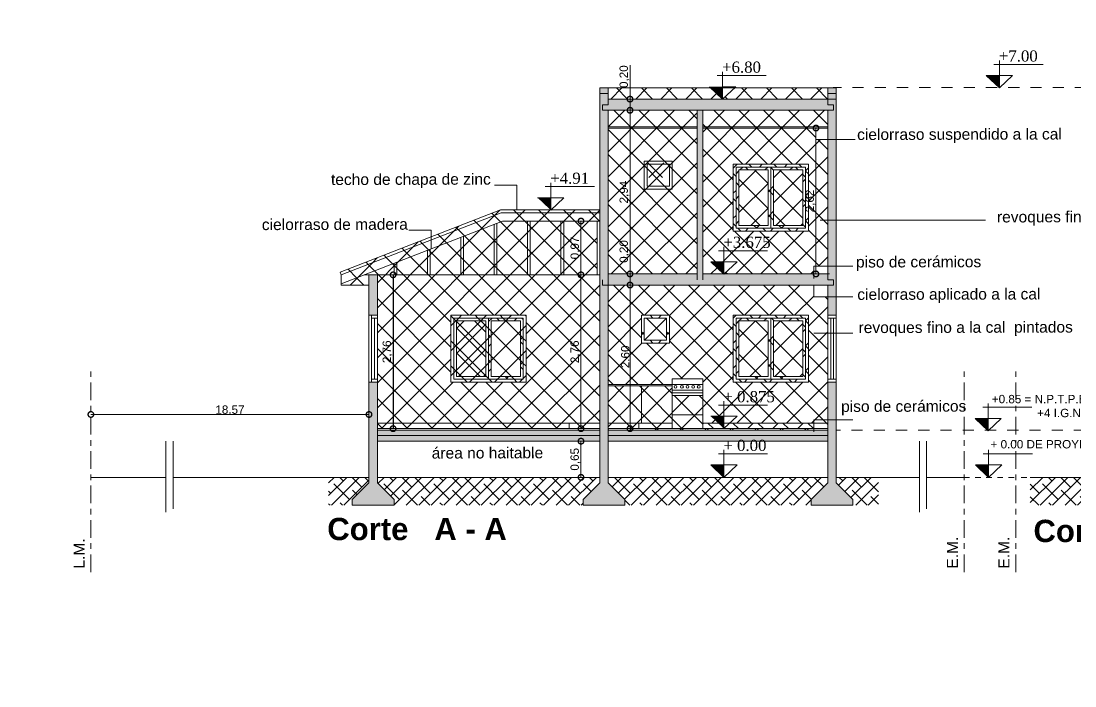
# Model space of a CAD drawing. Header units: millimetres. Extents: x 1162.4 to 1260.5, y 447.7 to 509.9.
# Drawn here: x 1181.62 to 1200.56, y 469.4 to 481.34 of the extents above; entities that cross this region are included whole.
import ezdxf

# ---------------------------------------------------------------- set-up
doc = ezdxf.new("R2010")
doc.units = ezdxf.units.MM
doc.linetypes.add('CENTER', pattern=[50.8, 31.75, -6.35, 6.35, -6.35])
doc.linetypes.add('DOT', pattern=[4, 2, -2])
doc.layers.add('0-MAMPOSTERIA- 9', color=7, linetype='Continuous', lineweight=5)
doc.layers.add('DT', color=2, linetype='Continuous', lineweight=25)
doc.layers.add('03', color=7, linetype='Continuous')
doc.layers.add('cortes', color=7, linetype='Continuous')
doc.styles.add('ARIAL', font='arial.ttf', dxfattribs={"height": 0.11})
doc.styles.add('Estilo1', font='times.ttf')
doc.styles.get("Standard").update_dxf_attribs({"font": 'arial.ttf'})
doc.styles.add('style2', font='')
doc.styles.get('style2').set_extended_font_data('Arial', bold=True)
doc.dimstyles.new('cota 1', dxfattribs={"dimtxt": 0.15, "dimasz": 0.2, "dimexe": 0.08, "dimexo": 0.3, "dimgap": 0.009, "dimtad": 1, "dimzin": 1, "dimtxsty": 'Standard', "dimblk": 'DOTSMALL', "dimcen": 0.15, "dimse1": 1, "dimse2": 1, "dimclrd": 256, "dimadec": 0, "dimazin": 0, "dimtfac": 1, "dimtmove": 0, "dimatfit": 3, "dimfxl": 1.25, "dimlwd": -1, "dimlwe": -1, "dimarcsym": 0})
pattern_1 = [(45, (6.05711, 3.86117), (-0.112253202, 0.112253202), []), (135, (6.05711, 3.86117), (-0.336759605, 0.112253202), [0.396875, -0.238125])]

# ---------------------------------------------------------------- blocks, each defined once
blk = doc.blocks.new('_DOTSMALL')
at = {"color": 0, "linetype": 'ByBlock', "const_width": 0.5}
blk.add_lwpolyline([(-0.0625, 0, 1), (0.0625, 0, 1)], format="xyb", close=True, dxfattribs=at)
blk = doc.blocks.new('*D295')
at = {"layer": 'cortes'}
blk.add_line((1183.408, 453.768), (1177.914, 488.172), dxfattribs=at)
at = {"layer": 'Defpoints', "color": 0}
for p in [(1177.914, 488.172), (1176.961, 488.02), (1182.455, 453.616)]:
    blk.add_point(p, dxfattribs=at)
at = {"layer": 'cortes', "xscale": 0.2, "yscale": 0.2, "zscale": 0.2}
for p, rotation in [((1177.914, 488.172), 99.07223898572794), ((1183.408, 453.768), 279.0722389857279)]:
    blk.add_blockref('_DOTSMALL', p, dxfattribs=dict(at, rotation=rotation))
at = {"layer": 'cortes', "color": 0, "lineweight": 0, "insert": (1180.745, 470.984), "char_height": 0.15, "attachment_point": 5, "rotation": 279.0722}
blk.add_mtext('34.65', dxfattribs=at)
blk = doc.blocks.new('*D303')
at = {"layer": 'cortes'}
blk.add_line((1188.307, 476.78), (1188.307, 474.017), dxfattribs=at)
at = {"layer": 'Defpoints', "color": 0}
for p in [(1188.024, 476.78), (1188.024, 474.017), (1188.307, 474.017)]:
    blk.add_point(p, dxfattribs=at)
at = {"layer": 'cortes', "xscale": 0.2, "yscale": 0.2, "zscale": 0.2}
for p, rotation in [((1188.307, 476.78), 90), ((1188.307, 474.017), 270)]:
    blk.add_blockref('_DOTSMALL', p, dxfattribs=dict(at, rotation=rotation))
at = {"layer": 'cortes', "color": 0, "lineweight": 0, "insert": (1188.207, 475.398), "char_height": 0.15, "attachment_point": 5, "rotation": 90}
blk.add_mtext('2,76', dxfattribs=at)
blk = doc.blocks.new('*D329')
at = {"layer": '0-MAMPOSTERIA- 9', "ltscale": 0.05}
blk.add_line((1191.685, 474.017), (1191.685, 476.78), dxfattribs=at)
at = {"layer": 'Defpoints', "color": 0, "linetype": 'Continuous', "ltscale": 0.05}
for p in [(1191.685, 476.78), (1192.024, 476.78), (1192.024, 474.017)]:
    blk.add_point(p, dxfattribs=at)
at = {"layer": '0-MAMPOSTERIA- 9', "linetype": 'Continuous', "ltscale": 0.05, "xscale": 0.2, "yscale": 0.2, "zscale": 0.2}
for p, rotation in [((1191.685, 476.78), 90), ((1191.685, 474.017), 270)]:
    blk.add_blockref('_DOTSMALL', p, dxfattribs=dict(at, rotation=rotation))
at = {"layer": '0-MAMPOSTERIA- 9', "color": 0, "linetype": 'Continuous', "lineweight": 0, "ltscale": 0.05, "insert": (1191.585, 475.398), "char_height": 0.15, "attachment_point": 5, "rotation": 90}
blk.add_mtext('2,76', dxfattribs=at)
blk = doc.blocks.new('*D330')
at = {"layer": '0-MAMPOSTERIA- 9', "ltscale": 0.05}
blk.add_line((1191.685, 476.78), (1191.685, 477.746), dxfattribs=at)
at = {"layer": 'Defpoints', "color": 0, "linetype": 'Continuous', "ltscale": 0.05}
for p in [(1191.685, 477.746), (1192.024, 477.746), (1191.68, 476.78)]:
    blk.add_point(p, dxfattribs=at)
at = {"layer": '0-MAMPOSTERIA- 9', "linetype": 'Continuous', "ltscale": 0.05, "xscale": 0.2, "yscale": 0.2, "zscale": 0.2}
for p, rotation in [((1191.685, 477.746), 90), ((1191.685, 476.78), 270)]:
    blk.add_blockref('_DOTSMALL', p, dxfattribs=dict(at, rotation=rotation))
at = {"layer": '0-MAMPOSTERIA- 9', "color": 0, "linetype": 'Continuous', "lineweight": 0, "ltscale": 0.05, "insert": (1191.586, 477.263), "char_height": 0.15, "attachment_point": 5, "rotation": 90}
blk.add_mtext('0,97', dxfattribs=at)
blk = doc.blocks.new('*D331')
at = {"layer": '0-MAMPOSTERIA- 9', "ltscale": 0.05}
blk.add_line((1192.567, 474.017), (1192.567, 476.597), dxfattribs=at)
at = {"layer": 'Defpoints', "color": 0, "linetype": 'Continuous', "ltscale": 0.05}
for p in [(1192.567, 476.597), (1192.667, 476.597), (1192.667, 474.017)]:
    blk.add_point(p, dxfattribs=at)
at = {"layer": '0-MAMPOSTERIA- 9', "linetype": 'Continuous', "ltscale": 0.05, "xscale": 0.2, "yscale": 0.2, "zscale": 0.2}
for p, rotation in [((1192.567, 476.597), 90), ((1192.567, 474.017), 270)]:
    blk.add_blockref('_DOTSMALL', p, dxfattribs=dict(at, rotation=rotation))
at = {"layer": '0-MAMPOSTERIA- 9', "color": 0, "linetype": 'Continuous', "lineweight": 0, "ltscale": 0.05, "insert": (1192.481, 475.307), "char_height": 0.15, "attachment_point": 5, "rotation": 90}
blk.add_mtext('2.60', dxfattribs=at)
blk = doc.blocks.new('*D332')
at = {"layer": '0-MAMPOSTERIA- 9', "ltscale": 0.05}
for p, q in [((1192.566, 476.797), (1192.566, 477.404)), ((1192.566, 476.597), (1192.566, 476.797))]:
    blk.add_line(p, q, dxfattribs=at)
at = {"layer": 'Defpoints', "color": 0, "linetype": 'Continuous', "ltscale": 0.05}
for p in [(1192.175, 476.797), (1192.566, 476.797), (1192.175, 476.597)]:
    blk.add_point(p, dxfattribs=at)
at = {"layer": '0-MAMPOSTERIA- 9', "linetype": 'Continuous', "ltscale": 0.05, "xscale": 0.2, "yscale": 0.2, "zscale": 0.2}
for p, rotation in [((1192.566, 476.797), 90), ((1192.566, 476.597), 270)]:
    blk.add_blockref('_DOTSMALL', p, dxfattribs=dict(at, rotation=rotation))
at = {"layer": '0-MAMPOSTERIA- 9', "color": 0, "linetype": 'Continuous', "lineweight": 0, "ltscale": 0.05, "insert": (1192.467, 477.2), "char_height": 0.15, "attachment_point": 5, "rotation": 90}
blk.add_mtext('0,20', dxfattribs=at)
blk = doc.blocks.new('*D333')
at = {"layer": '0-MAMPOSTERIA- 9', "ltscale": 0.05}
for p, q in [((1192.566, 479.937), (1192.566, 480.544)), ((1192.566, 479.737), (1192.566, 479.937))]:
    blk.add_line(p, q, dxfattribs=at)
at = {"layer": 'Defpoints', "color": 0, "linetype": 'Continuous', "ltscale": 0.05}
for p in [(1192.174, 479.937), (1192.566, 479.937), (1192.174, 479.737)]:
    blk.add_point(p, dxfattribs=at)
at = {"layer": '0-MAMPOSTERIA- 9', "linetype": 'Continuous', "ltscale": 0.05, "xscale": 0.2, "yscale": 0.2, "zscale": 0.2}
for p, rotation in [((1192.566, 479.937), 90), ((1192.566, 479.737), 270)]:
    blk.add_blockref('_DOTSMALL', p, dxfattribs=dict(at, rotation=rotation))
at = {"layer": '0-MAMPOSTERIA- 9', "color": 0, "linetype": 'Continuous', "lineweight": 0, "ltscale": 0.05, "insert": (1192.467, 480.341), "char_height": 0.15, "attachment_point": 5, "rotation": 90}
blk.add_mtext('0,20', dxfattribs=at)
blk = doc.blocks.new('*D334')
at = {"layer": '0-MAMPOSTERIA- 9', "ltscale": 0.05}
blk.add_line((1192.566, 476.797), (1192.566, 479.737), dxfattribs=at)
at = {"layer": 'Defpoints', "color": 0, "linetype": 'Continuous', "ltscale": 0.05}
for p in [(1192.174, 479.737), (1192.566, 479.737), (1192.174, 476.797)]:
    blk.add_point(p, dxfattribs=at)
at = {"layer": '0-MAMPOSTERIA- 9', "linetype": 'Continuous', "ltscale": 0.05, "xscale": 0.2, "yscale": 0.2, "zscale": 0.2}
for p, rotation in [((1192.566, 479.737), 90), ((1192.566, 476.797), 270)]:
    blk.add_blockref('_DOTSMALL', p, dxfattribs=dict(at, rotation=rotation))
at = {"layer": '0-MAMPOSTERIA- 9', "color": 0, "linetype": 'Continuous', "lineweight": 0, "ltscale": 0.05, "insert": (1192.467, 478.267), "char_height": 0.15, "attachment_point": 5, "rotation": 90}
blk.add_mtext('2,94', dxfattribs=at)
blk = doc.blocks.new('*D335')
at = {"layer": '0-MAMPOSTERIA- 9', "ltscale": 0.05}
blk.add_line((1195.909, 476.797), (1195.909, 479.417), dxfattribs=at)
at = {"layer": 'Defpoints', "color": 0, "linetype": 'Continuous', "ltscale": 0.05}
for p in [(1195.909, 479.417), (1196.124, 479.417), (1196.124, 476.797)]:
    blk.add_point(p, dxfattribs=at)
at = {"layer": '0-MAMPOSTERIA- 9', "linetype": 'Continuous', "ltscale": 0.05, "xscale": 0.2, "yscale": 0.2, "zscale": 0.2}
for p, rotation in [((1195.909, 479.417), 90), ((1195.909, 476.797), 270)]:
    blk.add_blockref('_DOTSMALL', p, dxfattribs=dict(at, rotation=rotation))
at = {"layer": '0-MAMPOSTERIA- 9', "color": 0, "linetype": 'Continuous', "lineweight": 0, "ltscale": 0.05, "insert": (1195.81, 478.107), "char_height": 0.15, "attachment_point": 5, "rotation": 90}
blk.add_mtext('2,62', dxfattribs=at)
blk = doc.blocks.new('*D340')
at = {"layer": '0-MAMPOSTERIA- 9', "ltscale": 0.05}
blk.add_line((1191.685, 473.792), (1191.685, 473.142), dxfattribs=at)
at = {"layer": 'Defpoints', "color": 0, "linetype": 'Continuous', "ltscale": 0.05}
for p in [(1192.024, 473.792), (1191.685, 473.142), (1192.024, 473.142)]:
    blk.add_point(p, dxfattribs=at)
at = {"layer": '0-MAMPOSTERIA- 9', "linetype": 'Continuous', "ltscale": 0.05, "xscale": 0.2, "yscale": 0.2, "zscale": 0.2}
for p, rotation in [((1191.685, 473.792), 90), ((1191.685, 473.142), 270)]:
    blk.add_blockref('_DOTSMALL', p, dxfattribs=dict(at, rotation=rotation))
at = {"layer": '0-MAMPOSTERIA- 9', "color": 0, "linetype": 'Continuous', "lineweight": 0, "ltscale": 0.05, "insert": (1191.585, 473.467), "char_height": 0.15, "attachment_point": 5, "rotation": 90}
blk.add_mtext('0,65', dxfattribs=at)
blk = doc.blocks.new('*D358')
at = {"layer": '0-MAMPOSTERIA- 9', "ltscale": 0.05}
blk.add_line((1182.874, 474.272), (1187.874, 474.272), dxfattribs=at)
at = {"layer": 'Defpoints', "color": 0, "linetype": 'DOT', "ltscale": 0.05}
for p in [(1187.874, 474.272), (1182.874, 473.142), (1187.874, 473.142)]:
    blk.add_point(p, dxfattribs=at)
at = {"layer": '0-MAMPOSTERIA- 9', "linetype": 'DOT', "ltscale": 0.05, "xscale": 0.2, "yscale": 0.2, "zscale": 0.2, "rotation": 180}
blk.add_blockref('_DOTSMALL', (1182.874, 474.272), dxfattribs=at)
at = {"layer": '0-MAMPOSTERIA- 9', "linetype": 'DOT', "ltscale": 0.05, "xscale": 0.2, "yscale": 0.2, "zscale": 0.2}
blk.add_blockref('_DOTSMALL', (1187.874, 474.272), dxfattribs=at)
at = {"layer": '0-MAMPOSTERIA- 9', "color": 0, "linetype": 'DOT', "lineweight": 0, "ltscale": 0.05, "insert": (1185.374, 474.358), "char_height": 0.15, "attachment_point": 5}
blk.add_mtext('18.57', dxfattribs=at)

msp = doc.modelspace()

# ---------------------------------------------------------------- hatches: boundary and pattern name
at = {"layer": '0-MAMPOSTERIA- 9', "linetype": 'Continuous', "lineweight": 0, "ltscale": 0.05}
h = msp.add_hatch(dxfattribs=at)
h.set_pattern_fill('ANSI37', color=256, scale=0.1, style=0)
h.set_pattern_definition([(45, (1219.9866, 497.82403), (-0.2245064, 0.2245064), []), (135, (1219.9866, 497.82403), (-0.2245064, -0.2245064), [])])
h.paths.add_polyline_path([(1219.46471, 500.28348), (1219.46471, 498.59342, -0.89000524), (1219.46471, 498.581), (1219.46471, 496.08348), (1220.23698, 496.08348), (1220.23698, 496.3171), (1220.23971, 500.28348)])
h.paths.add_polyline_path([(1188.02354, 476.77986), (1188.02354, 474.11705), (1192.02354, 474.11705), (1192.02354, 476.77986), (1191.97354, 476.77986)])
h.paths.add_polyline_path([(1189.34735, 476.05475), (1190.69735, 476.05475), (1190.69735, 474.85475), (1189.34735, 474.85475)], flags=16)
h.paths.add_polyline_path([(1189.39735, 476.00475), (1190.64735, 476.00475), (1190.64735, 474.90475), (1189.39735, 474.90475)], flags=0)
h.paths.add_polyline_path([(1189.44735, 475.95475), (1189.97235, 475.95475), (1189.97235, 474.95475), (1189.44735, 474.95475)], flags=0)
h.paths.add_polyline_path([(1190.07235, 475.95475), (1190.59735, 475.95475), (1190.59735, 474.95475), (1190.07235, 474.95475)], flags=0)
h.paths.add_polyline_path([(1193.77354, 479.41705), (1192.17354, 479.41705), (1192.17354, 476.79705), (1193.77354, 476.79705)])
h.paths.add_polyline_path([(1193.87354, 476.79705), (1194.24711, 476.79705), (1194.01828, 477.01293), (1194.25426, 477.01293), (1194.49024, 477.01293), (1194.26142, 476.79705), (1195.86994, 476.79705), (1195.86994, 476.93544), (1196.12354, 476.93544), (1196.12354, 479.21351), (1195.90868, 479.21351), (1195.90868, 479.41705), (1193.87354, 479.41705)])
h.paths.add_polyline_path([(1194.42354, 478.76705), (1195.77354, 478.76705), (1195.77354, 477.56705), (1194.42354, 477.56705)], flags=16)
h.paths.add_polyline_path([(1194.47354, 478.71705), (1195.72354, 478.71705), (1195.72354, 477.61705), (1194.47354, 477.61705)], flags=0)
h.paths.add_polyline_path([(1194.52354, 478.66705), (1195.04854, 478.66705), (1195.04854, 477.66705), (1194.52354, 477.66705)], flags=0)
h.paths.add_polyline_path([(1195.14854, 478.66705), (1195.67354, 478.66705), (1195.67354, 477.66705), (1195.14854, 477.66705)], flags=0)
h.paths.add_polyline_path([(1192.17354, 476.59705), (1192.17354, 474.81003), (1193.32354, 474.81003), (1193.32354, 474.91003), (1193.87354, 474.91003), (1193.87354, 474.81003), (1193.87354, 474.11705), (1194.25426, 474.11705), (1194.25426, 474.23968), (1194.49024, 474.23968), (1194.36026, 474.11705), (1195.86994, 474.11705), (1195.86994, 474.17644), (1196.12354, 474.17644), (1196.12354, 476.38791), (1195.86867, 476.38791), (1195.86867, 476.59705), (1193.87354, 476.59705)])
h.paths.add_polyline_path([(1193.27354, 475.55475), (1192.77354, 475.55475), (1192.77354, 476.05475), (1193.27354, 476.05475)], flags=16)
h.paths.add_polyline_path([(1193.22354, 475.60475), (1192.82354, 475.60475), (1192.82354, 476.00475), (1193.22354, 476.00475)], flags=0)
h.paths.add_polyline_path([(1194.42354, 476.05475), (1195.77354, 476.05475), (1195.77354, 474.85475), (1194.42354, 474.85475)], flags=16)
h.paths.add_polyline_path([(1194.47354, 476.00475), (1195.72354, 476.00475), (1195.72354, 474.90475), (1194.47354, 474.90475)], flags=0)
h.paths.add_polyline_path([(1194.52354, 475.95475), (1195.04854, 475.95475), (1195.04854, 474.95475), (1194.52354, 474.95475)], flags=0)
h.paths.add_polyline_path([(1195.14854, 475.95475), (1195.67354, 475.95475), (1195.67354, 474.95475), (1195.14854, 474.95475)], flags=0)
h.paths.add_polyline_path([(1193.87354, 474.26705), (1193.87354, 474.61003), (1193.32354, 474.61003), (1193.32354, 474.26705)], flags=17)
h.paths.add_polyline_path([(1192.17354, 474.11705), (1192.77354, 474.11705), (1192.77354, 474.78503), (1192.17354, 474.78503)], flags=17)
h.paths.add_polyline_path([(1192.77354, 474.11705), (1193.32354, 474.11705), (1193.32354, 474.78503), (1192.77354, 474.78503)], flags=16)
h.paths.add_polyline_path([(1192.72354, 474.01705), (1192.72354, 474.11705), (1192.17354, 474.11705), (1192.17354, 474.01705)])
h.paths.add_polyline_path([(1193.32354, 474.01705), (1193.32354, 474.11705), (1192.72354, 474.11705), (1192.72354, 474.01705)])
h.paths.add_polyline_path([(1193.87354, 474.01705), (1193.87354, 474.26705), (1193.32354, 474.26705), (1193.32354, 474.01705)])
h.paths.add_polyline_path([(1191.47407, 474.11705), (1191.47407, 474.01705), (1192.02354, 474.01705), (1192.02354, 474.11705)])
h.paths.add_polyline_path([(1188.02354, 474.11705), (1188.02354, 474.01705), (1191.47407, 474.01705), (1191.47407, 474.11705), (1191.42407, 474.11705)])
h.paths.add_polyline_path([(1190.02235, 476.00475), (1189.39735, 476.00475), (1189.39735, 474.90475), (1190.02235, 474.90475)], flags=0)
h.paths.add_polyline_path([(1187.87354, 476.59749), (1187.87354, 476.77986), (1187.78789, 476.77986), (1187.37354, 476.61894), (1187.37354, 476.59749)])
h.paths.add_polyline_path([(1187.37354, 476.77986), (1187.37354, 476.61894), (1190.27664, 477.74636), (1192.02354, 477.74636), (1192.02354, 477.89636), (1190.24854, 477.89636)])
h.paths.add_polyline_path([(1188.99328, 477.40888), (1188.99328, 477.46252), (1187.35544, 476.82646), (1187.37354, 476.77986)])
h.paths.add_polyline_path([(1188.37354, 477.00729), (1188.37354, 476.77986), (1188.92354, 476.77986), (1188.92354, 477.22088)], flags=17)
h.paths.add_polyline_path([(1188.32354, 476.98787), (1187.78789, 476.77986), (1188.32354, 476.77986)], flags=17)
h.paths.add_polyline_path([(1188.37354, 477.00729), (1188.32354, 476.98787), (1188.32354, 476.77986), (1188.37354, 476.77986)], flags=17)
h.paths.add_polyline_path([(1188.92354, 476.77986), (1188.97354, 476.77986), (1188.97354, 477.2403), (1188.92354, 477.22088)], flags=16)
h.paths.add_polyline_path([(1188.97354, 476.77986), (1189.52354, 476.77986), (1189.52354, 477.45389), (1188.97354, 477.2403)], flags=16)
h.paths.add_polyline_path([(1189.52354, 476.77986), (1189.57354, 476.77986), (1189.57354, 477.47331), (1189.52354, 477.45389)], flags=16)
h.paths.add_polyline_path([(1190.12354, 477.6869), (1189.57354, 477.47331), (1189.57354, 476.77986), (1190.12354, 476.77986)], flags=17)
h.paths.add_polyline_path([(1190.17354, 477.70632), (1190.12354, 477.6869), (1190.12354, 476.77986), (1190.17354, 476.77986)], flags=17)
h.paths.add_polyline_path([(1190.77354, 477.74636), (1190.72354, 477.74636), (1190.72354, 476.77986), (1190.77354, 476.77986)], flags=17)
h.paths.add_polyline_path([(1190.17354, 476.77986), (1190.72354, 476.77986), (1190.72354, 477.74636), (1190.27664, 477.74636), (1190.17354, 477.70632)], flags=16)
h.paths.add_polyline_path([(1191.32354, 477.74636), (1190.77354, 477.74636), (1190.77354, 476.77986), (1191.32354, 476.77986)], flags=17)
h.paths.add_polyline_path([(1191.37354, 477.74636), (1191.32354, 477.74636), (1191.32354, 476.77986), (1191.37354, 476.77986)], flags=17)
h.paths.add_polyline_path([(1191.37354, 476.77986), (1191.97354, 476.77986), (1191.97354, 477.74636), (1191.37354, 477.74636)], flags=16)
h.paths.add_polyline_path([(1191.14546, 477.94636), (1191.14112, 477.94227), (1191.14112, 477.94636), (1190.23917, 477.94636), (1188.99328, 477.46252), (1188.99328, 477.40888), (1190.24854, 477.89636), (1192.02354, 477.89636), (1192.02354, 477.94636)])
h.paths.add_polyline_path([(1193.77354, 479.43705), (1193.77354, 479.73705), (1192.17354, 479.73705), (1192.17354, 479.43705)])
h.paths.add_polyline_path([(1193.77354, 479.41705), (1193.77354, 479.43705), (1192.17354, 479.43705), (1192.17354, 479.41705)])
h.paths.add_polyline_path([(1193.87354, 479.43705), (1193.87354, 479.41705), (1196.12354, 479.41705), (1196.12354, 479.43705)])
h.paths.add_polyline_path([(1196.12354, 479.43705), (1196.12354, 479.73705), (1193.87354, 479.73705), (1193.87354, 479.43705)])
h.paths.add_polyline_path([(1192.17354, 480.13705), (1192.17354, 480.03705), (1192.17354, 479.93705), (1194.23108, 479.93705), (1194.01908, 480.13705)])
h.paths.add_polyline_path([(1196.12354, 479.93705), (1196.12354, 480.03705), (1196.12354, 480.13705), (1194.44308, 480.13705), (1194.23108, 479.93705)])
h.paths.add_polyline_path([(1195.86994, 473.99205), (1195.86994, 474.01705), (1192.17354, 474.01705), (1192.17354, 473.99205)])
h.paths.add_polyline_path([(1195.86994, 474.11705), (1195.86994, 474.01705), (1196.12354, 474.01705), (1196.12354, 474.11705)])
h.paths.add_polyline_path([(1195.86994, 474.17644), (1195.86994, 474.11705), (1196.12354, 474.11705), (1196.12354, 474.17644)])
h.paths.add_polyline_path([(1196.12354, 473.99205), (1196.12354, 474.01705), (1195.86994, 474.01705), (1195.86994, 473.99205)])
h.paths.add_polyline_path([(1192.33915, 476.9681), (1192.33915, 477.43222), (1192.59443, 477.43222), (1192.59443, 476.9681)], flags=24)
h.paths.add_polyline_path([(1192.33927, 478.03377), (1192.33927, 478.50034), (1192.59456, 478.50034), (1192.59456, 478.03377)], flags=24)
h.paths.add_polyline_path([(1195.68189, 477.87423), (1195.68189, 478.33988), (1195.93718, 478.33988), (1195.93718, 477.87423)], flags=24)
h.paths.add_polyline_path([(1194.1937, 477.20998), (1195.12651, 477.20998), (1195.12651, 477.51539), (1194.1937, 477.51539)], flags=24)
h.paths.add_polyline_path([(1192.36714, 475.07374), (1192.36714, 475.54042), (1192.59531, 475.54042), (1192.59531, 475.07374)], flags=24)
h.paths.add_polyline_path([(1194.1937, 474.43673), (1195.20033, 474.43673), (1195.20033, 474.74214), (1194.1937, 474.74214)], flags=24)
h.paths.add_polyline_path([(1191.45847, 477.03083), (1191.45847, 477.49546), (1191.71375, 477.49546), (1191.71375, 477.03083)], flags=8)
h = msp.add_hatch(color=256, dxfattribs=at)
h.paths.add_polyline_path([(1192.17354, 480.13705), (1192.02354, 480.13705), (1192.02354, 480.03705), (1192.17354, 480.03705)])
h.paths.add_polyline_path([(1196.12354, 480.03705), (1196.27354, 480.03705), (1196.27354, 480.13705), (1196.12354, 480.13705)])
for points in [[(1192.17354, 479.41705), (1192.17354, 479.73705), (1192.07354, 479.73705), (1192.07354, 479.83705), (1192.17354, 479.83705), (1192.17354, 480.03705), (1192.02354, 480.03705), (1192.02354, 473.04205), (1191.72354, 472.74205), (1191.72354, 472.64205), (1192.47354, 472.64205), (1192.47354, 472.74205), (1192.17354, 473.04205), (1192.17354, 476.59705), (1192.17354, 476.79705)], [(1196.22354, 479.73705), (1196.22354, 479.83705), (1196.12354, 479.83705), (1196.12354, 479.93705), (1192.17354, 479.93705), (1192.17354, 479.83705), (1192.07354, 479.83705), (1192.07354, 479.73705)], [(1196.27354, 480.03705), (1196.12354, 480.03705), (1196.12354, 479.83705), (1196.22354, 479.83705), (1196.22354, 479.73705), (1196.12354, 479.73705), (1196.12354, 479.21351), (1196.27354, 479.21351)], [(1193.87354, 476.59705), (1196.22354, 476.59705), (1196.22354, 476.69205), (1196.12354, 476.69205), (1196.12354, 476.79705), (1194.26142, 476.79705), (1194.25426, 476.7903), (1194.24711, 476.79705), (1193.87354, 476.79705), (1193.87354, 479.73705), (1193.77354, 479.73705), (1193.77354, 476.79705), (1192.17354, 476.79705), (1192.17354, 476.59705)], [(1193.87354, 479.73705), (1193.77354, 479.73705), (1193.77354, 476.69205), (1193.87354, 476.69205)], [(1196.27354, 479.21351), (1196.12354, 479.21351), (1196.12354, 476.69205), (1196.22354, 476.69205), (1196.22354, 476.59705), (1196.12354, 476.59705), (1196.12354, 476.38791), (1196.27354, 476.38791)], [(1188.02354, 476.77986), (1187.87354, 476.77986), (1187.87354, 476.05475), (1188.02354, 476.05475)], [(1196.12354, 476.05475), (1196.27354, 476.05475), (1196.27354, 476.38791), (1196.12354, 476.38791)], [(1188.02354, 474.85475), (1187.87354, 474.85475), (1187.87354, 473.04205), (1187.57354, 472.74205), (1187.57354, 472.64205), (1188.32354, 472.64205), (1188.32354, 472.74205), (1188.02354, 473.04205)], [(1196.27354, 474.85475), (1196.12354, 474.85475), (1196.12354, 473.04205), (1195.82354, 472.74205), (1195.82354, 472.64205), (1196.57354, 472.64205), (1196.57354, 472.74205), (1196.27354, 473.04205)], [(1192.02354, 473.99205), (1188.02354, 473.99205), (1188.02354, 473.89205), (1192.02354, 473.89205)], [(1192.02354, 473.89205), (1188.02354, 473.89205), (1188.02354, 473.79205), (1192.02354, 473.79205)], [(1196.12354, 473.99205), (1192.17354, 473.99205), (1192.17354, 473.89205), (1196.12354, 473.89205)]]:
    msp.add_hatch(color=256, dxfattribs=at).paths.add_polyline_path(points)
h = msp.add_hatch(dxfattribs=at)
h.set_pattern_fill('ANSI37', color=6, scale=0.1, style=0)
h.paths.add_polyline_path([(1193.17354, 478.8208), (1192.87354, 478.8208), (1192.87354, 478.52686), (1193.17354, 478.52686)])
h = msp.add_hatch(dxfattribs=at)
h.set_pattern_fill('ANSI37', color=256, scale=0.1, style=0)
h.paths.add_polyline_path([(1195.77354, 478.76705), (1194.42354, 478.76705), (1194.42354, 477.56705), (1195.77354, 477.56705)])
h.paths.add_polyline_path([(1195.72354, 478.71705), (1195.72354, 477.61705), (1194.47354, 477.61705), (1194.47354, 478.71705)], flags=16)
h.paths.add_polyline_path([(1195.67354, 478.66705), (1195.67354, 477.66705), (1195.14854, 477.66705), (1195.14854, 478.66705)], flags=0)
h.paths.add_polyline_path([(1195.04854, 478.66705), (1195.04854, 477.66705), (1194.52354, 477.66705), (1194.52354, 478.66705)], flags=0)
h.paths.add_polyline_path([(1195.68189, 477.87423), (1195.68189, 478.33988), (1195.93718, 478.33988), (1195.93718, 477.87423)], flags=9)
h = msp.add_hatch(dxfattribs=at)
h.set_pattern_fill('ANSI37', color=256, scale=0.1, style=0)
h.paths.add_polyline_path([(1190.59735, 475.95475), (1190.07235, 475.95475), (1190.07235, 474.95475), (1190.59735, 474.95475)])
h.paths.add_polyline_path([(1195.04854, 478.66705), (1194.52354, 478.66705), (1194.52354, 477.66705), (1195.04854, 477.66705)])
h.paths.add_polyline_path([(1195.67354, 478.66705), (1195.14854, 478.66705), (1195.14854, 477.66705), (1195.67354, 477.66705)])
h.paths.add_polyline_path([(1195.04854, 475.95475), (1194.52354, 475.95475), (1194.52354, 474.95475), (1195.04854, 474.95475)])
h.paths.add_polyline_path([(1195.67354, 475.95475), (1195.14854, 475.95475), (1195.14854, 474.95475), (1195.67354, 474.95475)])
h = msp.add_hatch(dxfattribs=at)
h.set_pattern_fill('ANSI37', color=256, scale=0.1, style=0)
h.paths.add_polyline_path([(1190.69735, 476.05475), (1189.34735, 476.05475), (1189.34735, 474.85475), (1190.69735, 474.85475)])
h.paths.add_polyline_path([(1190.64735, 476.00475), (1190.64735, 474.90475), (1189.39735, 474.90475), (1189.39735, 476.00475)], flags=16)
h.paths.add_polyline_path([(1190.59735, 475.95475), (1190.59735, 474.95475), (1190.07235, 474.95475), (1190.07235, 475.95475)], flags=0)
h.paths.add_polyline_path([(1189.97235, 475.95475), (1189.97235, 474.95475), (1189.44735, 474.95475), (1189.44735, 475.95475)], flags=0)
h = msp.add_hatch(dxfattribs=at)
h.set_pattern_fill('ANSI37', color=6, scale=0.1, style=0)
h.paths.add_polyline_path([(1190.02235, 476.00475), (1189.39735, 476.00475), (1189.39735, 474.90475), (1190.02235, 474.90475)])
h.paths.add_polyline_path([(1189.97235, 475.95475), (1189.97235, 474.95475), (1189.44735, 474.95475), (1189.44735, 475.95475)], flags=16)
h.paths.add_polyline_path([(1190.64735, 476.00475), (1190.02235, 476.00475), (1190.02235, 474.90475), (1190.64735, 474.90475)])
h.paths.add_polyline_path([(1190.59735, 475.95475), (1190.59735, 474.95475), (1190.07235, 474.95475), (1190.07235, 475.95475)], flags=16)
h = msp.add_hatch(dxfattribs=at)
h.set_pattern_fill('ANSI37', color=6, scale=0.1, style=0)
h.paths.add_polyline_path([(1193.27354, 476.05475), (1192.77354, 476.05475), (1192.77354, 475.55475), (1193.27354, 475.55475)])
h.paths.add_polyline_path([(1193.22354, 476.00475), (1193.22354, 475.60475), (1192.82354, 475.60475), (1192.82354, 476.00475)], flags=16)
h = msp.add_hatch(dxfattribs=at)
h.set_pattern_fill('ANSI37', color=256, scale=0.1, style=0)
h.paths.add_polyline_path([(1195.77354, 476.05475), (1194.42354, 476.05475), (1194.42354, 474.85475), (1195.77354, 474.85475)])
h.paths.add_polyline_path([(1195.72354, 476.00475), (1195.72354, 474.90475), (1194.47354, 474.90475), (1194.47354, 476.00475)], flags=16)
h.paths.add_polyline_path([(1195.04854, 475.95475), (1195.04854, 474.95475), (1194.52354, 474.95475), (1194.52354, 475.95475)], flags=0)
h.paths.add_polyline_path([(1195.14854, 475.95475), (1195.67354, 475.95475), (1195.67354, 474.95475), (1195.14854, 474.95475)], flags=0)
h = msp.add_hatch(dxfattribs=at)
h.set_pattern_fill('ANSI37', color=6, scale=0.1, style=0)
h.paths.add_polyline_path([(1194.25426, 474.11705), (1193.87354, 474.11705), (1193.87354, 474.01705), (1194.25426, 474.01705)])
h = msp.add_hatch(dxfattribs=at)
h.set_pattern_fill('ANSI37', color=6, scale=0.1, style=0)
h.paths.add_polyline_path([(1195.86994, 474.11705), (1194.36026, 474.11705), (1194.25426, 474.01705), (1195.86994, 474.01705)])
h = msp.add_hatch(color=256, dxfattribs=at)
h.paths.add_polyline_path([(1196.12354, 473.79205), (1196.12354, 473.89205), (1192.17354, 473.89205), (1192.17354, 473.79205)])
h.paths.add_polyline_path([(1194.1937, 473.56173), (1195.05268, 473.56173), (1195.05268, 473.86714), (1194.1937, 473.86714)], flags=9)
at = {"layer": '03', "lineweight": 0}
for points in [[(1199.20689, 480.13705), (1199.20689, 480.35968), (1198.97091, 480.35968)], [(1194.23108, 479.93705), (1194.23108, 480.15968), (1193.9951, 480.15968)], [(1191.14112, 477.94227), (1191.14112, 478.16489), (1190.90514, 478.16489)], [(1194.25426, 476.7903), (1194.25426, 477.01293), (1194.01828, 477.01293)], [(1194.25426, 474.01705), (1194.25426, 474.23968), (1194.01828, 474.23968)], [(1199.00481, 473.97853), (1199.00481, 474.20116), (1198.76883, 474.20116)], [(1194.25426, 473.14205), (1194.25426, 473.36468), (1194.01828, 473.36468)], [(1199.01333, 473.14205), (1199.01333, 473.36468), (1198.77735, 473.36468)]]:
    msp.add_hatch(color=256, dxfattribs=at).paths.add_polyline_path(points)
at = {"layer": 'cortes', "lineweight": 0}
h = msp.add_hatch(dxfattribs=at)
h.set_pattern_fill('ANSI38', color=256, scale=0.05, style=0)
h.set_pattern_definition(pattern_1)
h.paths.add_polyline_path([(1187.87354, 473.04205), (1187.87354, 473.14205), (1187.14674, 473.14205), (1187.14674, 472.64205), (1187.57354, 472.64205), (1187.57354, 472.74205)])
h = msp.add_hatch(dxfattribs=at)
h.set_pattern_fill('ANSI38', color=256, scale=0.05, style=0)
h.set_pattern_definition(pattern_1)
h.paths.add_polyline_path([(1192.02354, 473.04205), (1192.02354, 473.14205), (1188.02354, 473.14205), (1188.02354, 473.04205), (1188.32354, 472.74205), (1188.32354, 472.64205), (1191.72354, 472.64205), (1191.72354, 472.74205)])
h = msp.add_hatch(dxfattribs=at)
h.set_pattern_fill('ANSI38', color=256, scale=0.05, style=0)
h.set_pattern_definition(pattern_1)
h.paths.add_polyline_path([(1196.12354, 473.04205), (1196.12354, 473.14205), (1192.17354, 473.14205), (1192.17354, 473.04205), (1192.47354, 472.74205), (1192.47354, 472.64205), (1195.82354, 472.64205), (1195.82354, 472.74205)])
h = msp.add_hatch(dxfattribs=at)
h.set_pattern_fill('ANSI38', color=256, scale=0.05, style=0)
h.set_pattern_definition(pattern_1)
h.paths.add_polyline_path([(1197.03633, 473.14205), (1196.27354, 473.14205), (1196.27354, 473.04205), (1196.57354, 472.74205), (1196.57354, 472.64205), (1197.03633, 472.64205)])
h = msp.add_hatch(dxfattribs=at)
h.set_pattern_fill('ANSI38', color=256, scale=0.05, style=0)
h.set_pattern_definition([(45, (7.12416, 3.86117), (-0.112253202, 0.112253202), []), (135, (7.12416, 3.86117), (-0.336759605, 0.112253202), [0.396875, -0.238125])])
h.paths.add_polyline_path([(1202.35036, 473.14205), (1199.76284, 473.14205), (1199.76284, 472.64205), (1202.05036, 472.64205), (1202.05036, 472.74205), (1202.35036, 473.04205)])

# ---------------------------------------------------------------- linework, layer by layer
at = {"layer": '0-MAMPOSTERIA- 9', "linetype": 'Continuous', "lineweight": 0, "ltscale": 0.05}
for p, q in [((1192.02354, 480.13705), (1196.27354, 480.13705)), ((1192.17354, 480.13705), (1192.02354, 480.13705)), ((1192.02354, 480.13705), (1192.02354, 480.03705)), ((1192.17354, 480.03705), (1192.17354, 480.13705)), ((1192.02354, 480.03705), (1192.17354, 480.03705)), ((1192.17354, 479.83705), (1192.17354, 479.93705)), ((1192.17354, 479.93705), (1196.27354, 479.93705)), ((1192.07354, 479.73705), (1196.22354, 479.73705)), ((1193.77354, 479.43705), (1192.17354, 479.43705)), ((1192.17354, 479.41705), (1193.77354, 479.41705)), ((1196.12354, 479.43705), (1193.87354, 479.43705)), ((1193.87354, 479.41705), (1196.12354, 479.41705)), ((1195.90868, 479.21351), (1195.90868, 479.42265)), ((1190.23917, 477.94636), (1192.02354, 477.94636)), ((1190.24854, 477.89636), (1192.02354, 477.89636)), ((1190.24854, 477.89636), (1192.02354, 477.89636)), ((1190.24854, 477.89636), (1192.02354, 477.89636)), ((1192.02354, 477.89636), (1192.02354, 477.74636)), ((1190.12354, 476.77986), (1190.12354, 477.6869)), ((1190.17354, 476.77986), (1190.17354, 477.70632)), ((1192.02354, 477.74636), (1190.27664, 477.74636)), ((1190.72354, 476.77986), (1190.72354, 477.74636)), ((1190.77354, 476.77986), (1190.77354, 477.74636)), ((1191.32354, 476.77986), (1191.32354, 477.74636)), ((1191.37354, 476.77986), (1191.37354, 477.74636)), ((1191.97354, 476.77986), (1191.97354, 477.74636)), ((1198.95891, 477.76107), (1195.98373, 477.76107)), ((1189.52354, 476.77986), (1189.52354, 477.45389)), ((1189.57354, 476.77986), (1189.57354, 477.47331)), ((1188.92354, 476.77986), (1188.92354, 477.22088)), ((1188.97354, 476.77986), (1188.97354, 477.2403)), ((1188.32354, 476.77986), (1188.32354, 476.98787)), ((1188.37354, 476.77986), (1188.37354, 477.00729)), ((1195.86994, 476.93544), (1195.86994, 476.71745)), ((1187.37354, 476.77986), (1187.35544, 476.82646)), ((1187.37354, 476.59749), (1187.37354, 476.77986)), ((1187.87354, 476.77986), (1187.87354, 473.04205)), ((1192.17354, 476.59705), (1192.17354, 476.79705)), ((1192.17354, 476.79705), (1193.77354, 476.79705)), ((1193.87354, 476.79705), (1196.15262, 476.79705)), ((1195.86867, 476.38791), (1195.86867, 476.59705)), ((1195.86994, 474.17644), (1195.86994, 473.95846))]:
    msp.add_line(p, q, dxfattribs=at)
at = {"layer": '0-MAMPOSTERIA- 9', "color": 7, "linetype": 'DOT', "lineweight": 0, "ltscale": 0.1}
for p, q in [((1206.36571, 480.14765), (1196.21638, 480.14765)), ((1202.34794, 473.99117), (1196.26659, 473.99117))]:
    msp.add_line(p, q, dxfattribs=at)
at = {"layer": '0-MAMPOSTERIA- 9', "linetype": 'DOT', "lineweight": 0, "ltscale": 0.05}
for p, q in [((1192.17354, 479.83705), (1192.17354, 480.03705)), ((1192.17354, 479.83705), (1192.07354, 479.83705)), ((1192.07354, 479.83705), (1192.07354, 479.73705)), ((1196.12354, 479.83705), (1196.22354, 479.83705)), ((1196.22354, 479.83705), (1196.22354, 479.73705)), ((1192.17354, 476.69205), (1192.17354, 479.41705)), ((1187.87354, 476.05475), (1187.87354, 476.77986)), ((1192.02354, 476.77986), (1191.97354, 476.77986)), ((1192.07354, 476.69205), (1192.07354, 476.59705)), ((1196.12354, 476.69205), (1196.22354, 476.69205)), ((1196.22354, 476.69205), (1196.22354, 476.59705)), ((1187.87354, 476.59749), (1187.37354, 476.59749)), ((1214.50036, 473.14205), (1199.50036, 473.14205))]:
    msp.add_line(p, q, dxfattribs=at)
at = {"layer": '0-MAMPOSTERIA- 9', "linetype": 'CENTER', "lineweight": 0, "ltscale": 0.01}
for p, q in [((1182.87354, 471.441), (1182.87354, 475.14205)), ((1198.57545, 471.441), (1198.57545, 475.14205)), ((1199.50036, 471.441), (1199.50036, 475.14205))]:
    msp.add_line(p, q, dxfattribs=at)
at = {"layer": '0-MAMPOSTERIA- 9', "lineweight": 0, "ltscale": 0.05}
for p, q in [((1184.22162, 473.14205), (1182.87354, 473.14205)), ((1187.87354, 473.14205), (1184.35187, 473.14205))]:
    msp.add_line(p, q, dxfattribs=at)
at = {"layer": '0-MAMPOSTERIA- 9', "color": 7, "linetype": 'DOT', "lineweight": 0, "ltscale": 0.05}
msp.add_line((1198.57028, 473.14199), (1199.50557, 473.14199), dxfattribs=at)
at = {"layer": '0-MAMPOSTERIA- 9', "linetype": 'Continuous', "lineweight": 0, "ltscale": 0.05}
for points in [[(1192.17354, 480.03705), (1192.02354, 480.03705), (1192.02354, 480.13705), (1192.17354, 480.13705)], [(1196.12354, 480.03705), (1196.27354, 480.03705), (1196.27354, 480.13705), (1196.12354, 480.13705)]]:
    msp.add_lwpolyline(points, close=True, dxfattribs=at)
at = {"layer": '03', "lineweight": 0}
for p, q in [((1199.10944, 480.56068), (1199.99264, 480.56068)), ((1199.20689, 480.63009), (1199.20689, 480.13705)), ((1194.13363, 480.36068), (1195.01683, 480.36068)), ((1194.23108, 480.43009), (1194.23108, 479.93705)), ((1199.20689, 480.35968), (1198.97091, 480.35968)), ((1198.97091, 480.35968), (1199.20689, 480.13705)), ((1199.20689, 480.35968), (1199.20689, 480.13705)), ((1199.20689, 480.35968), (1199.44287, 480.35968)), ((1199.44287, 480.35968), (1199.20689, 480.13705)), ((1193.9951, 480.15968), (1194.23108, 479.93705)), ((1194.23108, 480.15968), (1194.23108, 479.93705)), ((1194.23108, 480.15968), (1194.46706, 480.15968)), ((1194.46706, 480.15968), (1194.23108, 479.93705)), ((1191.14112, 478.43531), (1191.14112, 477.94227)), ((1191.04367, 478.3659), (1191.92688, 478.3659)), ((1191.14112, 478.16489), (1190.90514, 478.16489)), ((1191.14112, 478.16489), (1191.14112, 477.94227)), ((1191.14112, 478.16489), (1191.3771, 478.16489)), ((1191.3771, 478.16489), (1191.14112, 477.94227)), ((1194.25426, 477.28334), (1194.25426, 476.7903)), ((1194.15681, 477.21393), (1195.04001, 477.21393)), ((1194.25426, 477.01293), (1194.01828, 477.01293)), ((1194.01828, 477.01293), (1194.25426, 476.7903)), ((1194.25426, 477.01293), (1194.25426, 476.7903)), ((1194.25426, 477.01293), (1194.49024, 477.01293)), ((1194.49024, 477.01293), (1194.25426, 476.7903)), ((1194.15681, 474.44068), (1195.04001, 474.44068)), ((1194.25426, 474.51009), (1194.25426, 474.01705)), ((1199.00481, 474.47157), (1199.00481, 473.97853)), ((1194.25426, 474.23968), (1194.01828, 474.23968)), ((1194.25426, 474.23968), (1194.25426, 474.01705)), ((1194.25426, 474.23968), (1194.49024, 474.23968)), ((1194.49024, 474.23968), (1194.25426, 474.01705)), ((1198.90735, 474.40216), (1199.79056, 474.40216)), ((1199.00481, 474.20116), (1198.76883, 474.20116)), ((1198.76883, 474.20116), (1199.00481, 473.97853)), ((1199.00481, 474.20116), (1199.00481, 473.97853)), ((1199.00481, 474.20116), (1199.24079, 474.20116)), ((1199.24079, 474.20116), (1199.00481, 473.97853)), ((1194.15681, 473.56568), (1195.04001, 473.56568)), ((1194.25426, 473.63509), (1194.25426, 473.14205)), ((1198.91588, 473.56568), (1199.79908, 473.56568)), ((1199.01333, 473.63509), (1199.01333, 473.14205)), ((1194.25426, 473.36468), (1194.01828, 473.36468)), ((1194.01828, 473.36468), (1194.25426, 473.14205)), ((1194.25426, 473.36468), (1194.25426, 473.14205)), ((1194.25426, 473.36468), (1194.49024, 473.36468)), ((1194.49024, 473.36468), (1194.25426, 473.14205)), ((1199.01333, 473.36468), (1198.77735, 473.36468)), ((1198.77735, 473.36468), (1199.01333, 473.14205)), ((1199.01333, 473.36468), (1199.01333, 473.14205)), ((1199.01333, 473.36468), (1199.24931, 473.36468)), ((1199.24931, 473.36468), (1199.01333, 473.14205))]:
    msp.add_line(p, q, dxfattribs=at)
at = {"layer": 'cortes', "lineweight": 0}
for p, q in [((1192.02354, 473.04205), (1192.02354, 480.03705)), ((1192.17354, 479.83705), (1192.17354, 480.03705)), ((1196.12354, 480.03705), (1196.12354, 479.83705)), ((1196.27354, 480.03705), (1196.27354, 473.04205)), ((1192.17354, 476.69205), (1192.17354, 479.73705)), ((1193.77354, 476.69205), (1193.77354, 479.73705)), ((1193.87354, 479.73705), (1193.87354, 476.69205)), ((1196.12354, 479.73705), (1196.12354, 476.69205)), ((1195.90868, 479.21351), (1196.61433, 479.21351)), ((1196.12354, 478.95451), (1196.12354, 478.95451)), ((1196.27354, 479.08873), (1196.27354, 479.08832)), ((1196.27354, 479.08832), (1196.27496, 479.08832)), ((1193.32354, 478.8208), (1192.82354, 478.8208)), ((1192.82354, 478.3208), (1192.82354, 478.8208)), ((1192.87354, 478.8208), (1193.17354, 478.8208)), ((1192.87354, 478.8208), (1193.17354, 478.8208)), ((1193.27354, 478.7708), (1192.87354, 478.7708)), ((1192.87354, 478.3708), (1192.87354, 478.7708)), ((1193.27354, 478.7708), (1193.27354, 478.3708)), ((1193.32354, 478.3208), (1193.32354, 478.8208)), ((1193.32354, 478.8208), (1193.32354, 478.3208)), ((1195.77354, 478.76705), (1194.42354, 478.76705)), ((1194.42354, 478.76705), (1194.42354, 477.56705)), ((1195.77354, 477.56705), (1195.77354, 478.76705)), ((1195.72354, 478.71705), (1194.47354, 478.71705)), ((1194.47354, 478.71705), (1194.47354, 477.61705)), ((1195.04854, 478.66705), (1194.52354, 478.66705)), ((1194.52354, 478.66705), (1194.52354, 477.66705)), ((1195.04854, 478.66705), (1195.04854, 477.66705)), ((1195.09854, 478.71705), (1195.09854, 477.61705)), ((1195.67354, 478.66705), (1195.14854, 478.66705)), ((1195.14854, 478.66705), (1195.14854, 477.66705)), ((1195.67354, 477.66705), (1195.67354, 478.66705)), ((1195.72354, 477.61705), (1195.72354, 478.71705)), ((1190.53283, 478.39368), (1190.12694, 478.39368)), ((1190.53283, 478.39368), (1190.53283, 477.94636)), ((1193.32354, 478.3208), (1192.82354, 478.3208)), ((1193.27354, 478.3708), (1192.87354, 478.3708)), ((1190.23917, 477.94636), (1187.35544, 476.82646)), ((1190.24854, 477.89636), (1187.37354, 476.77986)), ((1190.27664, 477.74636), (1187.37354, 476.61894)), ((1194.52354, 477.66705), (1195.04854, 477.66705)), ((1195.14854, 477.66705), (1195.67354, 477.66705)), ((1188.99328, 477.58427), (1188.58739, 477.58427)), ((1188.99328, 477.58427), (1188.99328, 477.25256)), ((1194.42354, 477.56705), (1195.77354, 477.56705)), ((1194.47354, 477.61705), (1195.72354, 477.61705)), ((1195.86994, 476.93544), (1196.57431, 476.93544)), ((1192.02354, 476.77986), (1187.78789, 476.77986)), ((1188.02354, 473.04205), (1188.02354, 476.77986)), ((1187.87354, 476.59749), (1187.37354, 476.59749)), ((1192.07354, 476.59705), (1193.87354, 476.59705)), ((1192.17354, 473.04205), (1192.17354, 476.59705)), ((1193.87354, 476.59755), (1193.87354, 476.59705)), ((1193.87354, 476.59705), (1196.22354, 476.59705)), ((1196.12354, 476.59705), (1196.12354, 473.04205)), ((1195.86867, 476.38791), (1196.57431, 476.38791)), ((1188.02115, 476.05475), (1187.87354, 476.05475)), ((1188.02115, 476.05475), (1187.92115, 476.05475)), ((1187.92115, 476.05475), (1187.92115, 474.85475)), ((1188.02115, 476.00475), (1187.92115, 476.00475)), ((1187.97132, 474.90475), (1187.97132, 476.00475)), ((1189.34735, 474.85475), (1189.34735, 476.05475)), ((1189.34735, 476.05475), (1190.69735, 476.05475)), ((1189.39735, 474.90475), (1189.39735, 476.00475)), ((1189.39735, 476.00475), (1190.64735, 476.00475)), ((1189.44735, 474.95475), (1189.44735, 475.95475)), ((1189.44735, 475.95475), (1189.97235, 475.95475)), ((1189.97235, 475.95475), (1189.97235, 474.95475)), ((1190.02235, 476.00475), (1190.02235, 474.90475)), ((1190.07235, 475.95475), (1190.59735, 475.95475)), ((1190.07235, 475.95475), (1190.07235, 474.95475)), ((1190.59735, 475.95475), (1190.59735, 474.95475)), ((1190.64735, 476.00475), (1190.64735, 474.90475)), ((1190.69735, 476.05475), (1190.69735, 474.85475)), ((1193.27354, 476.05475), (1192.77354, 476.05475)), ((1192.77354, 475.55475), (1192.77354, 476.05475)), ((1193.22354, 476.00475), (1192.82354, 476.00475)), ((1192.82354, 475.60475), (1192.82354, 476.00475)), ((1193.22354, 476.00475), (1193.22354, 475.60475)), ((1193.27354, 475.55475), (1193.27354, 476.05475)), ((1193.27354, 476.05475), (1193.27354, 475.55475)), ((1195.77354, 476.05475), (1194.42354, 476.05475)), ((1194.42354, 476.05475), (1194.42354, 474.85475)), ((1195.72354, 476.00475), (1194.47354, 476.00475)), ((1194.47354, 476.00475), (1194.47354, 474.90475)), ((1195.04854, 475.95475), (1194.52354, 475.95475)), ((1194.52354, 475.95475), (1194.52354, 474.95475)), ((1195.04854, 475.95475), (1195.04854, 474.95475)), ((1195.09854, 476.00475), (1195.09854, 474.90475)), ((1195.67354, 475.95475), (1195.14854, 475.95475)), ((1195.14854, 475.95475), (1195.14854, 474.95475)), ((1195.67354, 474.95475), (1195.67354, 475.95475)), ((1195.72354, 474.90475), (1195.72354, 476.00475)), ((1195.77354, 474.85475), (1195.77354, 476.05475)), ((1196.12354, 476.05475), (1196.27354, 476.05475)), ((1196.12354, 476.00475), (1196.27354, 476.00475)), ((1196.12354, 476.00475), (1196.22354, 476.00475)), ((1196.17354, 474.90475), (1196.17354, 476.00475)), ((1196.22354, 476.00475), (1196.22354, 474.90475)), ((1195.86867, 475.73178), (1196.57431, 475.73178)), ((1193.27354, 475.55475), (1192.77354, 475.55475)), ((1193.22354, 475.60475), (1192.82354, 475.60475)), ((1188.02148, 474.85475), (1187.87354, 474.85475)), ((1188.02148, 474.90475), (1187.92115, 474.90475)), ((1190.69735, 474.85475), (1189.34735, 474.85475)), ((1190.64735, 474.90475), (1189.39735, 474.90475)), ((1189.97235, 474.95475), (1189.44735, 474.95475)), ((1190.59735, 474.95475), (1190.07235, 474.95475)), ((1193.32354, 474.81003), (1192.17354, 474.81003)), ((1193.32354, 474.78503), (1192.17354, 474.78503)), ((1192.17354, 474.78503), (1192.77354, 474.78503)), ((1192.77354, 474.78503), (1192.77354, 474.11705)), ((1193.32354, 474.81003), (1193.32354, 474.91003)), ((1193.32354, 474.91003), (1193.87354, 474.91003)), ((1193.87354, 474.81003), (1193.32354, 474.81003)), ((1193.32354, 474.81003), (1193.32354, 474.01705)), ((1193.87354, 474.91003), (1193.87354, 474.81003)), ((1193.87354, 474.01705), (1193.87354, 474.81003)), ((1194.42354, 474.85475), (1195.77354, 474.85475)), ((1194.47354, 474.90475), (1195.72354, 474.90475)), ((1194.52354, 474.95475), (1195.04854, 474.95475)), ((1195.14854, 474.95475), (1195.67354, 474.95475)), ((1196.12354, 474.90475), (1196.27354, 474.90475)), ((1196.22354, 474.90475), (1196.12354, 474.90475)), ((1196.12354, 474.85475), (1196.27354, 474.85475)), ((1193.87354, 474.71003), (1193.32354, 474.71003)), ((1193.87354, 474.66003), (1193.32354, 474.66003)), ((1193.87354, 474.61003), (1193.32354, 474.61003)), ((1193.32354, 474.26705), (1193.87354, 474.26705)), ((1188.02354, 474.11705), (1192.02354, 474.11705)), ((1191.42407, 474.11705), (1191.47407, 474.11705)), ((1191.47407, 474.11705), (1191.47407, 474.01705)), ((1192.17354, 474.11705), (1193.32354, 474.11705)), ((1192.77354, 474.11705), (1192.72354, 474.11705)), ((1192.72354, 474.11705), (1192.72354, 474.01705)), ((1193.87354, 474.11705), (1196.12354, 474.11705)), ((1195.86994, 474.17644), (1196.57431, 474.17644)), ((1188.02354, 474.01705), (1192.02354, 474.01705)), ((1188.02354, 473.99205), (1192.02354, 473.99205)), ((1188.02354, 473.89205), (1192.02354, 473.89205)), ((1192.17354, 474.01705), (1196.12354, 474.01705)), ((1192.17354, 473.99205), (1196.12354, 473.99205)), ((1192.17354, 473.89205), (1196.12354, 473.89205)), ((1193.32354, 474.01705), (1193.87354, 474.01705)), ((1184.22162, 472.51612), (1184.22162, 473.79205)), ((1184.35187, 472.57884), (1184.35187, 473.79205)), ((1188.02354, 473.79205), (1192.02354, 473.79205)), ((1192.17354, 473.79205), (1196.12354, 473.79205)), ((1197.76842, 472.51612), (1197.76842, 473.79205)), ((1197.89866, 472.57884), (1197.89866, 473.79205)), ((1187.14674, 473.14205), (1187.87354, 473.14205)), ((1188.02354, 473.14205), (1192.02354, 473.14205)), ((1192.17354, 473.14205), (1196.12354, 473.14205)), ((1196.27354, 473.14205), (1197.76842, 473.14205)), ((1197.89866, 473.14205), (1198.57545, 473.14205)), ((1199.76284, 473.14205), (1202.35036, 473.14205)), ((1187.87354, 473.04205), (1187.57354, 472.74205)), ((1188.02354, 473.04205), (1188.32354, 472.74205)), ((1192.02354, 473.04205), (1191.72354, 472.74205)), ((1192.17354, 473.04205), (1192.47354, 472.74205)), ((1196.12354, 473.04205), (1195.82354, 472.74205)), ((1196.27354, 473.04205), (1196.57354, 472.74205)), ((1187.57354, 472.64205), (1187.57354, 472.74205)), ((1188.32354, 472.64205), (1188.32354, 472.74205)), ((1191.72354, 472.64205), (1191.72354, 472.74205)), ((1192.47354, 472.64205), (1192.47354, 472.74205)), ((1195.82354, 472.64205), (1195.82354, 472.74205)), ((1196.57354, 472.64205), (1196.57354, 472.74205)), ((1187.57354, 472.64205), (1188.32354, 472.64205)), ((1191.72354, 472.64205), (1192.47354, 472.64205)), ((1195.82354, 472.64205), (1196.57354, 472.64205))]:
    msp.add_line(p, q, dxfattribs=at)
for centre in [(1193.38504, 474.76753), (1193.50042, 474.76753), (1193.59984, 474.76708), (1193.70307, 474.76753), (1193.80101, 474.76753)]:
    msp.add_circle(centre, 0.025, dxfattribs=at)

# ---------------------------------------------------------------- texts
at = {"color": 0, "lineweight": 0}
for s, p in [('techo de chapa de zinc', (1187.19037, 478.39368)), ('revoques fino a la cal  pintados', (1199.16329, 477.72118)), ('piso de cerámicos', (1196.62876, 476.91166)), ('revoques fino a la cal  pintados', (1196.67555, 475.73396)), ('piso de cerámicos', (1196.36094, 474.31744)), ('área no haitable', (1189.00158, 473.47942))]:
    msp.add_text(s, height=0.2, rotation=0.151045, dxfattribs=at).set_placement(p)
at = {"layer": '0-MAMPOSTERIA- 9', "color": 7, "linetype": 'Continuous', "lineweight": 0, "ltscale": 0.05, "style": 'ARIAL'}
msp.add_text('+ 0.00 DE PROYECTO', height=0.15, dxfattribs=at).set_placement((1199.0478, 473.66238))
at = {"layer": '0-MAMPOSTERIA- 9', "color": 7, "linetype": 'Continuous', "lineweight": 0, "ltscale": 0.05, "insert": (1199.07112, 474.62357), "char_height": 0.15, "attachment_point": 1, "style": 'ARIAL'}
msp.add_mtext_dynamic_manual_height_columns('+0.85 = N.P.T.P.B. = \\P              +4 I.G.N.', width=2.0246946, gutter_width=0.55, heights=[0], dxfattribs=at)
at = {"layer": '0-MAMPOSTERIA- 9', "lineweight": 0, "ltscale": 0.05, "char_height": 0.2, "width": 0.1852445, "attachment_point": 1, "rotation": 90, "style": 'ARIAL'}
for s, insert in [('L.M.', (1182.56138, 471.50348)), ('E.M.', (1198.2633, 471.50348)), ('E.M.', (1199.1882, 471.50348))]:
    msp.add_mtext(s, dxfattribs=dict(at, insert=insert))
at = {"layer": '03', "lineweight": 0, "style": 'Estilo1'}
for s, p in [('+7.00', (1199.19723, 480.61167)), ('+6.80', (1194.22142, 480.41167)), ('+4.91', (1191.13146, 478.41689)), ('+3.675', (1194.2446, 477.26492)), ('+ 0.875', (1194.2446, 474.49167)), ('+ 0.00', (1194.2446, 473.61667))]:
    msp.add_text(s, height=0.2, dxfattribs=at).set_placement(p)
at = {"layer": '03', "lineweight": 0}
for s, p in [('cielorraso suspendido a la cal', (1196.64917, 479.20215)), ('cielorraso de madera', (1185.94779, 477.58392)), ('cielorraso aplicado a la cal', (1196.65271, 476.32959))]:
    msp.add_text(s, height=0.2, rotation=0.151045, dxfattribs=at).set_placement(p)
at = {"layer": 'DT', "color": 0, "lineweight": 0, "ltscale": 0.5, "style": 'style2'}
for s, p in [('Corte   A - A', (1187.12362, 472.01446)), ('Corte   B - B', (1199.81924, 471.97999))]:
    msp.add_text(s, height=0.4, dxfattribs=at).set_placement(p)

# ---------------------------------------------------------------- dimensions: what is measured, and where the dimension line sits
at = {"layer": '0-MAMPOSTERIA- 9', "linetype": 'Continuous', "lineweight": 0, "ltscale": 0.05}
for base, p1, p2, picture, middle in [((1192.56606, 479.93705), (1192.17354, 479.73705), (1192.17354, 479.93705), '*D333', (1192.46692, 480.34061)), ((1192.56606, 479.73705), (1192.17354, 476.79705), (1192.17354, 479.73705), '*D334', (1192.46692, 478.26705)), ((1195.90868, 479.41705), (1196.12354, 476.79705), (1196.12354, 479.41705), '*D335', (1195.80953, 478.10705)), ((1191.68525, 477.74628), (1191.6798, 476.78), (1192.0236, 477.74628), '*D330', (1191.58611, 477.26314)), ((1192.56593, 476.7966), (1192.17485, 476.59692), (1192.17485, 476.7966), '*D332', (1192.46679, 477.20016)), ((1191.68464, 476.77986), (1192.02354, 474.01705), (1192.02354, 476.77986), '*D329', (1191.5855, 475.39845)), ((1191.68464, 473.14205), (1192.02354, 473.79205), (1192.02354, 473.14205), '*D340', (1191.5855, 473.46705))]:
    dim = msp.add_linear_dim(base=base, p1=p1, p2=p2, angle=90, dimstyle='cota 1', override={"dimfxl": 0.1}, dxfattribs=at)
    dim.commit()
    dim.dimension.update_dxf_attribs({"geometry": picture, "text_midpoint": middle})
dim = msp.add_linear_dim(base=(1192.56681, 476.59705), p1=(1192.66681, 474.0171), p2=(1192.66681, 476.59705), angle=90, text='2.60', dimstyle='cota 1', override={"dimfxl": 0.1}, dxfattribs=at)
dim.commit()
dim.dimension.update_dxf_attribs({"geometry": '*D331', "text_midpoint": (1192.48123, 475.30708)})
at = {"layer": '0-MAMPOSTERIA- 9', "color": 7, "linetype": 'DOT', "lineweight": 0, "ltscale": 0.05}
dim = msp.add_linear_dim(base=(1187.87354, 474.27214), p1=(1182.87354, 473.14205), p2=(1187.87354, 473.14205), text='18.57', dimstyle='cota 1', override={"dimfxl": 0.1}, dxfattribs=at)
dim.commit()
dim.dimension.update_dxf_attribs({"geometry": '*D358', "text_midpoint": (1185.37354, 474.35772)})
at = {"layer": 'cortes', "lineweight": 0}
dim = msp.add_aligned_dim(p1=(1182.45512, 453.61569), p2=(1176.96149, 488.02028), distance=-0.96468, text='34.65', dimstyle='cota 1', override={"dimfxl": 0.1}, dxfattribs=at)
dim.commit()
dim.dimension.update_dxf_attribs({"geometry": '*D295', "text_midpoint": (1180.74549, 470.9836)})
dim = msp.add_linear_dim(base=(1188.3066, 474.01705), p1=(1188.02354, 476.77986), p2=(1188.02354, 474.01705), angle=90, dimstyle='cota 1', override={"dimtix": 1, "dimfxl": 0.1}, dxfattribs=at)
dim.commit()
dim.dimension.update_dxf_attribs({"geometry": '*D303', "text_midpoint": (1188.20746, 475.39845)})

doc.saveas('drawing.dxf')
